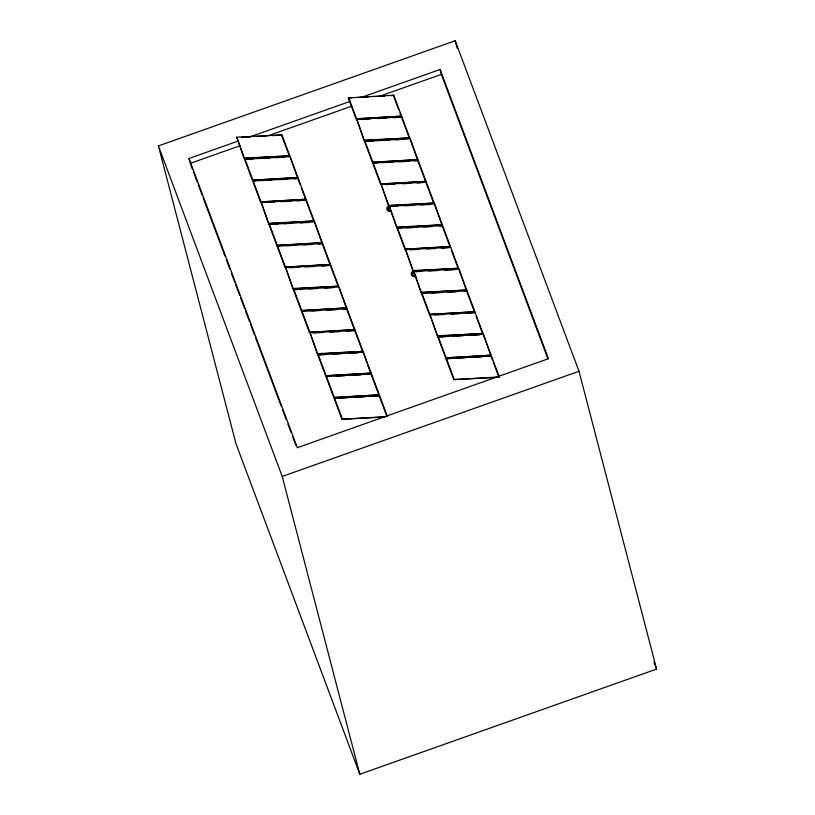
<?xml version="1.0" encoding="UTF-8"?>
<svg xmlns="http://www.w3.org/2000/svg" width="815" height="815" viewBox="0 0 815 815"><rect width="100%" height="100%" fill="white"/><g stroke="black" fill="none" stroke-linecap="round" stroke-linejoin="round"><path stroke-width="1.22" d="M388.123 209.618L389.315 206.205L434.477 203.903L442.301 224.808L396.813 227.487L389.315 206.205L396.813 227.487M412.553 274.818L413.735 271.405L458.896 269.103L466.73 290.008L421.243 292.687L413.735 271.395L421.243 292.687M236.768 137.175L244.266 158.467L289.753 155.787L281.929 134.883L236.768 137.175L244.266 158.467M244.582 159.292L290.069 156.612L297.893 177.517L252.405 180.197L244.582 159.292L253.363 158.844M272.811 135.708L281.929 134.883M252.405 180.197L297.893 177.517M252.721 181.022L298.209 178.342L306.032 199.247L260.545 201.926L252.721 181.022L255.227 180.889M290.069 156.612L297.567 177.894M348.28 97.922L393.767 95.243L401.601 116.148L356.114 118.827L348.28 97.922L352.049 97.729M260.545 201.926L306.032 199.247M261.187 202.375L268.685 223.656L314.183 220.977L306.348 200.072L261.187 202.375L268.685 223.656M294.113 178.913L298.209 178.342M356.114 118.827L401.601 116.148M356.756 119.275L364.254 140.557L409.741 137.888L401.907 116.983L356.756 119.275L364.254 140.557M269.001 224.482L314.488 221.802L322.322 242.717L276.835 245.386L269.001 224.482L277.783 224.033M390.935 95.752L393.767 95.243M297.241 200.898L306.348 200.072M364.57 141.392L410.057 138.713L417.881 159.618L372.394 162.297L364.57 141.392L373.341 140.944M276.835 245.386L322.322 242.717M277.141 246.222L322.628 243.542L330.462 264.447L284.975 267.126L277.141 246.222L279.647 246.089M401.907 116.983L394.053 117.737M314.488 221.802L321.986 243.094M372.394 162.297L417.881 159.618M372.71 163.122L418.197 160.443L426.021 181.348L380.534 184.027L372.71 163.122L376.469 162.929M284.975 267.126L330.462 264.447M285.607 267.565L293.115 288.856L338.602 286.177L330.768 265.272L285.607 267.565L293.115 288.856M410.057 138.713L417.555 159.995M318.533 244.113L322.628 243.542M380.534 184.027L426.021 181.348M381.176 184.475L388.673 205.757L434.161 203.078L426.337 182.173L381.176 184.475L388.673 205.757M293.42 289.682L338.908 287.002L346.742 307.907L301.255 310.586L293.42 289.682L302.202 289.233M415.355 160.952L418.197 160.443M321.66 266.098L330.768 265.272M301.255 310.586L346.742 307.907M301.56 311.412L347.047 308.732L354.882 329.637L309.394 332.316L301.56 311.412L304.066 311.289M417.219 182.998L426.337 182.173M338.908 287.002L346.406 308.284M397.129 228.312L442.616 225.633L450.44 246.538L404.953 249.217L397.129 228.312L400.888 228.118M309.394 332.316L354.882 329.637M310.036 332.764L317.534 354.046L363.021 351.367L355.187 330.462L310.036 332.764L317.534 354.046M434.477 203.903L441.974 225.185M342.952 309.303L347.047 308.732M404.953 249.217L450.44 246.538M405.595 249.665L413.103 270.947L458.59 268.278L450.756 247.373L405.595 249.665L413.103 270.947M317.84 354.871L363.327 352.202L371.161 373.107L325.674 375.776L317.84 354.871L326.621 354.433M439.774 226.142L442.616 225.633M346.08 331.287L355.187 330.462M325.674 375.776L371.161 373.107M325.98 376.612L371.467 373.932L379.301 394.837L333.814 397.516L325.98 376.612L328.496 376.479M450.756 247.373L441.649 248.198M363.327 352.202L366.913 363.032M421.549 293.512L467.036 290.833L474.87 311.738L429.383 314.417L421.549 293.512L425.308 293.319M333.814 397.516L379.301 394.837M387.441 416.567L379.607 395.662L334.119 398.341L341.954 419.246L384.599 417.076M458.896 269.103L466.394 290.385M367.382 374.503L371.467 373.932M429.383 314.417L474.87 311.738M430.014 314.865L437.523 336.147L483.01 333.467L475.176 312.563L430.014 314.865L437.523 336.147M341.954 419.246L386.188 416.628M464.193 291.342L467.036 290.833M370.499 396.487L379.607 395.662M437.828 336.972L483.315 334.293L491.15 355.197L445.662 357.877L437.828 336.972L446.61 336.524M475.176 312.563L466.068 313.388M445.662 357.877L491.15 355.197M495.194 377.498L453.802 379.607L445.968 358.702L491.455 356.023L499.289 376.927M483.315 334.293L490.813 355.585M453.802 379.607L498.036 376.999M488.623 356.532L491.455 356.023M158.416 145.916L455.198 40.75L579.007 371.273L656.584 669.084L359.802 774.25L235.993 443.727L158.416 145.916L282.224 476.439L359.802 774.25M189.936 162.144L188.988 158.487L238.011 141.107M248.779 137.297L350.419 101.274M361.188 97.464L440.11 69.499L548.444 358.702L297.322 447.69L188.988 158.487M240.486 145.569L190.262 163.367L192.483 169.316M267.982 135.82L351.693 106.164M379.199 96.415L441.384 74.379L440.11 69.499M282.224 476.439L579.007 371.273M358.315 97.413L368.349 96.904M374.625 96.588L384.66 96.068M361.442 119.398L370.224 118.949M377.753 118.572L386.534 118.124M241.454 137.307L250.236 136.859M256.511 136.533L266.546 136.024M364.59 140.18L409.741 137.888M380.87 140.557L389.652 140.109M395.927 139.793L405.962 139.284M244.602 158.079L289.753 155.787M259.628 158.528L269.663 158.008M275.939 157.692L284.72 157.244M382.744 162.613L392.779 162.093M399.044 161.778L409.079 161.268M262.756 180.512L271.538 180.064M279.056 179.677L287.838 179.239M385.862 184.597L394.643 184.149M402.172 183.762L410.954 183.314M265.873 202.497L274.655 202.049M280.93 201.733L290.965 201.224M389.01 205.38L434.161 203.078M388.989 206.582L397.771 206.134M404.036 205.818L414.071 205.309M420.346 204.983L430.381 204.473M269.021 223.279L314.183 220.977M284.048 223.718L292.829 223.269M300.358 222.892L309.14 222.444M397.149 227.11L442.301 224.808M407.164 227.803L417.199 227.293M423.464 226.978L432.245 226.529M287.175 245.702L295.957 245.264M303.486 244.877L312.267 244.429M410.281 249.787L419.063 249.339M426.591 248.962L435.373 248.514M289.04 267.758L299.074 267.249M305.35 266.923L315.385 266.413M413.429 270.57L458.59 268.278M413.409 271.782L422.19 271.334M428.456 271.008L438.49 270.498M444.766 270.183L454.801 269.673M293.441 288.479L338.602 286.177M308.478 288.918L317.249 288.469M324.778 288.082L333.559 287.634M421.569 292.3L466.73 290.008M431.583 293.003L441.618 292.483M447.893 292.167L456.675 291.719M311.595 310.902L320.377 310.454M326.652 310.138L336.687 309.629M434.711 314.987L443.482 314.539M451.011 314.152L459.792 313.704M313.469 332.948L323.504 332.439M329.769 332.123L339.804 331.613M437.849 335.77L483.01 333.467M452.885 336.208L462.92 335.699M469.185 335.373L479.22 334.863M317.86 353.669L363.021 351.367M332.897 354.107L341.679 353.659M349.197 353.282L357.979 352.834M445.968 358.702L449.737 358.508M456.003 358.193L464.784 357.744M472.313 357.367L481.095 356.919M336.014 376.092L344.796 375.654M351.071 375.328L361.106 374.819M337.889 398.148L347.923 397.639M354.189 397.312L364.224 396.803M441.384 74.379L547.925 358.824M653.905 661.953L656.584 669.084M393.441 95.63L398.657 109.567M399.971 113.051L401.275 116.535M402.019 118.521L409.415 138.265M417.861 160.82L425.695 181.725M426.001 182.55L433.835 203.455M442.28 226.02L450.114 246.925M451.734 251.234L458.254 268.655M466.71 291.21L474.534 312.114M476.154 316.424L482.674 333.844M491.129 356.41L492.433 359.894M493.299 362.217L498.953 377.314M348.616 97.545L356.45 118.45M364.896 141.005L372.73 161.91M373.036 162.735L380.87 183.65M397.455 227.935L405.289 248.84M421.875 293.135L429.709 314.04M438.164 336.595L445.988 357.5M446.304 358.325L454.128 379.23M281.593 135.259L289.427 156.164M297.872 178.719L300.052 184.526M301.356 188.01L305.707 199.624M306.012 200.459L313.846 221.364M322.302 243.919L330.126 264.824M330.442 265.649L338.266 286.554M346.721 309.109L354.545 330.014M354.861 330.849L362.685 351.754M367.789 365.354L370.835 373.484M371.141 374.309L378.975 395.214M379.281 396.039L386.677 415.782M244.908 158.915L252.742 179.82M253.047 180.645L260.882 201.55M269.327 224.105L277.161 245.009M277.467 245.835L285.301 266.739M293.746 289.305L301.581 310.209M301.896 311.035L309.72 331.939M318.176 354.494L326 375.399M326.316 376.224L334.14 397.129M334.456 397.964L342.28 418.869M193.379 171.7L197.393 182.407M198.279 184.791L202.293 195.498M203.19 197.882L225.032 256.195M226.366 259.771L229.932 269.286M231.715 274.054L234.842 282.377M235.729 284.761L239.742 295.478M240.639 297.852L244.643 308.569M245.539 310.943L249.553 321.66M250.439 324.034L254.453 334.751M255.35 337.125L281.206 406.155M282.54 409.731L286.106 419.246M287.889 424.014L291.016 432.337M292.799 437.105L295.916 445.428M415.1 275.867L413.735 271.405L413.806 272.424M390.68 210.667L389.315 206.205L389.387 207.224M455.198 40.75L457.123 48.136M390.874 210.586A2.017 1.834 -14.6 0 1 388.072 209.435A2.017 1.834 -14.6 0 1 390.008 207.102M391.526 210.973A3.138 2.853 -14.6 0 1 387.37 210.321A3.138 2.853 -14.6 0 1 387.981 206.419A3.138 2.853 -14.6 0 1 392.229 206.531M415.293 275.786A2.017 1.834 -14.6 0 1 412.492 274.635A2.017 1.834 -14.6 0 1 414.428 272.291M415.956 276.173A3.138 2.853 -14.6 0 1 411.789 275.521A3.138 2.853 -14.6 0 1 412.4 271.609A3.138 2.853 -14.6 0 1 416.648 271.721"/></g></svg>
